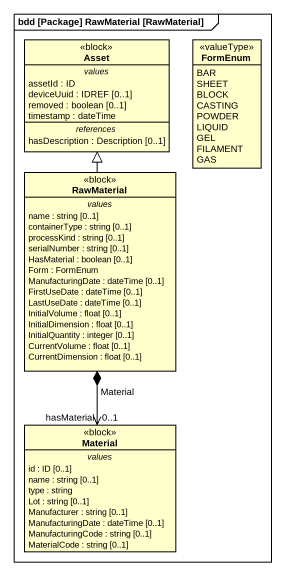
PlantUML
@startuml
mainframe bdd [Package] RawMaterial [RawMaterial]
hide circle
hide empty members
class Asset <<block>> {
  -- values --
  assetId : ID
  deviceUuid : IDREF [0..1]
  removed : boolean [0..1]
  timestamp : dateTime
  -- references --
  hasDescription : Description [0..1]
}
enum FormEnum <<valueType>> {
  BAR
  SHEET
  BLOCK
  CASTING
  POWDER
  LIQUID
  GEL
  FILAMENT
  GAS
}
class RawMaterial <<block>> {
  -- values --
  name : string [0..1]
  containerType : string [0..1]
  processKind : string [0..1]
  serialNumber : string [0..1]
  HasMaterial : boolean [0..1]
  Form : FormEnum
  ManufacturingDate : dateTime [0..1]
  FirstUseDate : dateTime [0..1]
  LastUseDate : dateTime [0..1]
  InitialVolume : float [0..1]
  InitialDimension : float [0..1]
  InitialQuantity : integer [0..1]
  CurrentVolume : float [0..1]
  CurrentDimension : float [0..1]
}
class Material <<block>> {
  -- values --
  id : ID [0..1]
  name : string [0..1]
  type : string
  Lot : string [0..1]
  Manufacturer : string [0..1]
  ManufacturingDate : dateTime [0..1]
  ManufacturingCode : string [0..1]
  MaterialCode : string [0..1]
}
RawMaterial -up-|> Asset
RawMaterial *--> "hasMaterial\n0..1" Material : Material
@enduml
